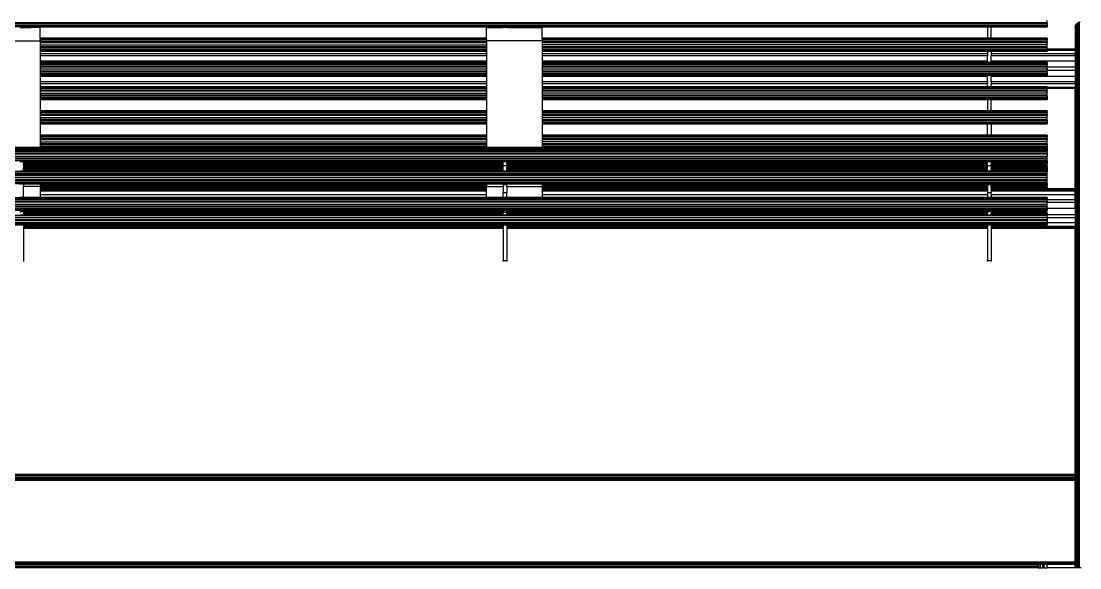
# Model space of a CAD drawing. Header units: millimetres. Extents: x 3440 to 9380, y -3644 to 556.
# Drawn here: x 4693 to 5837, y -603 to -13 of the extents above; entities that cross this region are included whole.
import ezdxf

# ---------------------------------------------------------------- set-up
doc = ezdxf.new("R2010")
doc.units = ezdxf.units.MM

msp = doc.modelspace()

# ---------------------------------------------------------------- linework, layer by layer
for p, q in [((5801.94, -14.46), (4107.58, -14.46)), ((5801.94, -15.48), (4107.58, -15.48)), ((5801.94, -17.27), (4107.58, -17.27)), ((5801.94, -18.57), (4107.58, -18.57)), ((5801.94, -18.99), (4107.58, -18.99)), ((4695.56, -19.34), (4691.53, -19.34)), ((4691.53, -19.52), (4695.56, -19.52)), ((4695.56, -19.52), (4695.56, -19.34)), ((5213.95, -19.34), (4695.56, -19.34)), ((4695.56, -19.52), (4703.54, -19.5)), ((4713.54, -19.5), (4703.54, -19.5)), ((4713.54, -31.38), (4713.54, -19.5)), ((5195.97, -31.38), (5195.97, -19.5)), ((5195.97, -19.5), (5213.95, -19.5)), ((5213.95, -19.34), (5213.95, -19.5)), ((5217.99, -19.34), (5213.95, -19.34)), ((5217.99, -19.5), (5213.95, -19.5)), ((5217.99, -19.5), (5217.99, -19.34)), ((5737.39, -19.34), (5217.99, -19.34)), ((5217.99, -19.5), (5255.97, -19.5)), ((5255.97, -31.38), (5255.97, -19.5)), ((5737.39, -19.34), (5737.39, -31.38)), ((5741.42, -19.34), (5737.39, -19.34)), ((5741.42, -31.38), (5741.42, -19.34)), ((5801.94, -19.34), (5741.42, -19.34)), ((5801.94, -14.46), (5801.94, -12.28)), ((5801.94, -15.48), (5801.94, -14.46)), ((5801.94, -15.48), (5801.94, -17.27)), ((5801.94, -17.27), (5801.94, -18.57)), ((5801.94, -18.57), (5801.94, -18.99)), ((5801.94, -19.34), (5801.94, -18.99)), ((5832.19, -19.82), (5832.26, -18.89)), ((5832.19, -19.82), (5832.19, -43.04)), ((5832.26, -18.89), (5832.48, -17.92)), ((5832.48, -17.92), (5832.86, -16.97)), ((5832.48, -17.92), (5832.48, -598.81)), ((5832.86, -16.97), (5833.39, -16.07)), ((5832.86, -16.97), (5832.86, -599.76)), ((5833.39, -16.07), (5834.08, -15.26)), ((5834.08, -15.26), (5834.9, -14.57)), ((5834.08, -15.26), (5834.08, -601.48)), ((5834.9, -14.57), (5835.8, -14.03)), ((5835.8, -14.03), (5836.75, -13.65)), ((5835.8, -602.7), (5835.8, -14.03)), ((5836.75, -13.65), (5837.71, -13.43)), ((5836.75, -603.08), (5836.75, -13.65)), ((4653.54, -34.25), (4713.54, -34.25)), ((5195.97, -31.38), (4713.54, -31.38)), ((4713.54, -31.73), (4713.54, -31.38)), ((5195.97, -31.73), (4713.54, -31.73)), ((4713.54, -32.15), (4713.54, -31.73)), ((5195.97, -32.15), (4713.54, -32.15)), ((4713.54, -32.15), (4713.54, -33.45)), ((5195.97, -33.45), (4713.54, -33.45)), ((4713.54, -34.25), (4713.54, -33.45)), ((4713.54, -34.25), (4713.54, -35.24)), ((5195.97, -31.73), (5195.97, -31.38)), ((5195.97, -32.15), (5195.97, -31.73)), ((5195.97, -32.15), (5195.97, -33.45)), ((5195.97, -33.45), (5195.97, -34.25)), ((5255.97, -34.25), (5195.97, -34.25)), ((5195.97, -34.25), (5195.97, -35.24)), ((5737.39, -31.38), (5255.97, -31.38)), ((5255.97, -31.73), (5255.97, -31.38)), ((5801.94, -31.73), (5255.97, -31.73)), ((5255.97, -32.15), (5255.97, -31.73)), ((5801.94, -32.15), (5255.97, -32.15)), ((5255.97, -32.15), (5255.97, -33.45)), ((5801.94, -33.46), (5255.97, -33.45)), ((5255.97, -33.45), (5255.97, -34.25)), ((5255.97, -34.25), (5255.97, -35.24)), ((5741.42, -31.38), (5737.39, -31.38)), ((5801.94, -31.38), (5741.42, -31.38)), ((5801.94, -31.38), (5801.94, -31.73)), ((5801.94, -32.15), (5801.94, -31.73)), ((5801.94, -32.15), (5801.94, -33.46)), ((5801.94, -35.24), (5801.94, -33.46)), ((5195.97, -35.24), (4713.54, -35.24)), ((4713.54, -35.24), (4713.54, -36.26)), ((5195.97, -36.26), (4713.54, -36.26)), ((4713.54, -36.26), (4713.54, -38.44)), ((4713.54, -38.44), (5195.97, -38.44)), ((4713.54, -38.44), (4713.54, -40.62)), ((5195.97, -40.62), (4713.54, -40.62)), ((4713.54, -40.62), (4713.54, -41.65)), ((5195.97, -41.65), (4713.54, -41.65)), ((4713.54, -41.65), (4713.54, -43.43)), ((5195.97, -43.43), (4713.54, -43.43)), ((4713.54, -43.43), (4713.54, -44.73)), ((5195.97, -44.73), (4713.54, -44.73)), ((4713.54, -44.73), (4713.54, -45.16)), ((5195.97, -45.16), (4713.54, -45.16)), ((4713.54, -45.16), (4713.54, -45.5)), ((5195.97, -45.5), (4713.54, -45.5)), ((4713.54, -45.5), (4713.54, -48.08)), ((5195.97, -35.24), (5195.97, -36.26)), ((5195.97, -36.26), (5195.97, -38.44)), ((5195.97, -38.44), (5195.97, -40.62)), ((5195.97, -40.62), (5195.97, -41.65)), ((5195.97, -41.65), (5195.97, -43.43)), ((5195.97, -43.43), (5195.97, -44.73)), ((5195.97, -44.73), (5195.97, -45.16)), ((5195.97, -45.16), (5195.97, -45.5)), ((5195.97, -45.5), (5195.97, -48.08)), ((5801.94, -35.24), (5255.97, -35.24)), ((5255.97, -35.24), (5255.97, -36.26)), ((5801.94, -36.26), (5255.97, -36.26)), ((5255.97, -36.26), (5255.97, -38.44)), ((5255.97, -38.44), (5255.97, -40.62)), ((5801.94, -38.44), (5255.97, -38.44)), ((5801.94, -40.62), (5255.97, -40.62)), ((5255.97, -40.62), (5255.97, -41.65)), ((5801.94, -41.65), (5255.97, -41.65)), ((5255.97, -41.65), (5255.97, -43.43)), ((5801.94, -43.43), (5255.97, -43.43)), ((5255.97, -43.43), (5255.97, -44.73)), ((5801.94, -44.73), (5255.97, -44.73)), ((5255.97, -44.73), (5255.97, -45.16)), ((5801.94, -45.16), (5255.97, -45.16)), ((5255.97, -45.16), (5255.97, -45.5)), ((5737.39, -45.5), (5255.97, -45.5)), ((5255.97, -45.5), (5255.97, -48.08)), ((5741.42, -45.5), (5737.39, -45.5)), ((5737.39, -45.5), (5737.39, -48.08)), ((5801.94, -45.5), (5741.42, -45.5)), ((5741.42, -45.5), (5741.42, -48.08)), ((5801.94, -35.24), (5801.94, -36.26)), ((5801.94, -38.44), (5801.94, -36.26)), ((5801.94, -40.62), (5801.94, -38.44)), ((5801.94, -41.65), (5801.94, -40.62)), ((5801.94, -43.04), (5801.94, -41.65)), ((5832.19, -43.04), (5801.94, -43.04)), ((5801.94, -43.43), (5801.94, -43.04)), ((5801.94, -43.43), (5801.94, -44.59)), ((5832.19, -44.59), (5801.94, -44.59)), ((5801.94, -44.59), (5801.94, -44.73)), ((5801.94, -44.73), (5801.94, -45.16)), ((5801.94, -45.5), (5801.94, -45.16)), ((5832.19, -43.04), (5832.19, -44.59)), ((5832.19, -44.59), (5832.19, -48.08)), ((5195.97, -48.08), (4713.54, -48.08)), ((4713.54, -48.08), (4713.54, -50.44)), ((5195.97, -50.44), (4713.54, -50.44)), ((4713.54, -50.44), (4713.54, -56.14)), ((5195.97, -56.14), (4713.54, -56.14)), ((4713.54, -56.14), (4713.54, -57.55)), ((5195.97, -48.08), (5195.97, -50.44)), ((5195.97, -50.44), (5195.97, -56.14)), ((5195.97, -56.14), (5195.97, -57.55)), ((5737.39, -48.08), (5255.97, -48.08)), ((5255.97, -48.08), (5255.97, -50.44)), ((5737.39, -50.44), (5255.97, -50.44)), ((5255.97, -50.44), (5255.97, -56.14)), ((5737.39, -56.14), (5255.97, -56.14)), ((5255.97, -56.14), (5255.97, -57.55)), ((5737.39, -48.08), (5737.39, -50.44)), ((5737.39, -56.14), (5737.39, -50.44)), ((5737.39, -56.14), (5737.39, -57.55)), ((5832.19, -48.08), (5741.42, -48.08)), ((5741.42, -48.08), (5741.42, -50.44)), ((5832.19, -50.44), (5741.42, -50.44)), ((5741.42, -56.14), (5741.42, -50.44)), ((5832.19, -56.14), (5741.42, -56.14)), ((5741.42, -57.55), (5741.42, -56.14)), ((5832.19, -50.44), (5832.19, -48.08)), ((5832.19, -50.44), (5832.19, -56.14)), ((5832.19, -56.14), (5832.19, -62.64)), ((5195.97, -57.55), (4713.54, -57.55)), ((4713.54, -57.55), (4713.54, -57.89)), ((5195.97, -57.89), (4713.54, -57.89)), ((4713.54, -57.89), (4713.54, -58.32)), ((5195.97, -58.32), (4713.54, -58.32)), ((4713.54, -58.32), (4713.54, -59.61)), ((5195.97, -59.61), (4713.54, -59.61)), ((4713.54, -59.61), (4713.54, -61.4)), ((5195.97, -61.4), (4713.54, -61.4)), ((4713.54, -61.4), (4713.54, -62.42)), ((5195.97, -62.42), (4713.54, -62.42)), ((4713.54, -62.42), (4713.54, -64.61)), ((5195.97, -64.61), (4713.54, -64.61)), ((4713.54, -64.61), (4713.54, -66.79)), ((5195.97, -66.79), (4713.54, -66.79)), ((4713.54, -66.79), (4713.54, -67.81)), ((5195.97, -67.81), (4713.54, -67.81)), ((4713.54, -67.81), (4713.54, -69.6)), ((5195.97, -57.55), (5195.97, -57.89)), ((5195.97, -57.89), (5195.97, -58.32)), ((5195.97, -58.32), (5195.97, -59.61)), ((5195.97, -59.61), (5195.97, -61.4)), ((5195.97, -61.4), (5195.97, -62.42)), ((5195.97, -62.42), (5195.97, -64.61)), ((5195.97, -64.61), (5195.97, -66.79)), ((5195.97, -66.79), (5195.97, -67.81)), ((5195.97, -67.81), (5195.97, -69.6)), ((5737.39, -57.55), (5255.97, -57.55)), ((5255.97, -57.55), (5255.97, -57.89)), ((5801.94, -57.89), (5255.97, -57.89)), ((5255.97, -57.89), (5255.97, -58.32)), ((5801.94, -58.32), (5255.97, -58.32)), ((5255.97, -58.32), (5255.97, -59.61)), ((5801.94, -59.62), (5255.97, -59.61)), ((5255.97, -59.61), (5255.97, -61.4)), ((5801.94, -61.4), (5255.97, -61.4)), ((5255.97, -61.4), (5255.97, -62.42)), ((5801.94, -62.42), (5255.97, -62.42)), ((5255.97, -62.42), (5255.97, -64.61)), ((5801.94, -64.61), (5255.97, -64.61)), ((5255.97, -64.61), (5255.97, -66.79)), ((5801.94, -66.79), (5255.97, -66.79)), ((5255.97, -66.79), (5255.97, -67.81)), ((5801.94, -67.81), (5255.97, -67.81)), ((5255.97, -67.81), (5255.97, -69.6)), ((5741.42, -57.55), (5737.39, -57.55)), ((5801.94, -57.55), (5741.42, -57.55)), ((5801.94, -57.55), (5801.94, -57.89)), ((5801.94, -58.32), (5801.94, -57.89)), ((5801.94, -58.32), (5801.94, -59.62)), ((5801.94, -61.4), (5801.94, -59.62)), ((5801.94, -61.4), (5801.94, -62.42)), ((5801.94, -62.64), (5801.94, -62.42)), ((5832.19, -62.64), (5801.94, -62.64)), ((5801.94, -64.61), (5801.94, -62.64)), ((5801.94, -64.61), (5801.94, -66)), ((5832.19, -66), (5801.94, -66)), ((5801.94, -66), (5801.94, -66.79)), ((5801.94, -67.81), (5801.94, -66.79)), ((5801.94, -67.81), (5801.94, -69.6)), ((5832.19, -62.64), (5832.19, -66)), ((5832.19, -66), (5832.19, -72.51)), ((5195.97, -69.6), (4713.54, -69.6)), ((4713.54, -69.6), (4713.54, -70.9)), ((5195.97, -70.9), (4713.54, -70.9)), ((4713.54, -70.9), (4713.54, -71.32)), ((5195.97, -71.32), (4713.54, -71.32)), ((4713.54, -71.32), (4713.54, -71.67)), ((5195.97, -71.67), (4713.54, -71.67)), ((4713.54, -71.67), (4713.54, -72.51)), ((5195.97, -72.51), (4713.54, -72.51)), ((4713.54, -72.51), (4713.54, -78.22)), ((5195.97, -78.22), (4713.54, -78.22)), ((4713.54, -78.22), (4713.54, -80.59)), ((5195.97, -69.6), (5195.97, -70.9)), ((5195.97, -70.9), (5195.97, -71.32)), ((5195.97, -71.32), (5195.97, -71.67)), ((5195.97, -71.67), (5195.97, -72.51)), ((5195.97, -72.51), (5195.97, -78.22)), ((5195.97, -78.22), (5195.97, -80.59)), ((5801.94, -69.6), (5255.97, -69.6)), ((5255.97, -69.6), (5255.97, -70.9)), ((5801.94, -70.9), (5255.97, -70.9)), ((5255.97, -70.9), (5255.97, -71.32)), ((5801.94, -71.32), (5255.97, -71.32)), ((5255.97, -71.32), (5255.97, -71.67)), ((5737.39, -71.67), (5255.97, -71.67)), ((5255.97, -71.67), (5255.97, -72.51)), ((5737.39, -72.51), (5255.97, -72.51)), ((5255.97, -72.51), (5255.97, -78.22)), ((5737.39, -78.22), (5255.97, -78.22)), ((5255.97, -78.22), (5255.97, -80.59)), ((5741.42, -71.67), (5737.39, -71.67)), ((5737.39, -71.67), (5737.39, -72.51)), ((5737.39, -78.22), (5737.39, -72.51)), ((5737.39, -78.22), (5737.39, -80.59)), ((5801.94, -71.67), (5741.42, -71.67)), ((5741.42, -71.67), (5741.42, -72.51)), ((5832.19, -72.51), (5741.42, -72.51)), ((5741.42, -78.22), (5741.42, -72.51)), ((5832.19, -78.22), (5741.42, -78.22)), ((5741.42, -78.22), (5741.42, -80.59)), ((5801.94, -69.6), (5801.94, -70.9)), ((5801.94, -70.9), (5801.94, -71.32)), ((5801.94, -71.67), (5801.94, -71.32)), ((5832.19, -72.51), (5832.19, -78.22)), ((5832.19, -80.59), (5832.19, -78.22)), ((5195.97, -80.59), (4713.54, -80.59)), ((4713.54, -80.59), (4713.54, -83.71)), ((5195.97, -83.71), (4713.54, -83.71)), ((4713.54, -83.71), (4713.54, -84.05)), ((5195.97, -84.05), (4713.54, -84.05)), ((4713.54, -84.05), (4713.54, -84.48)), ((5195.97, -84.48), (4713.54, -84.48)), ((4713.54, -84.48), (4713.54, -85.78)), ((5195.97, -85.78), (4713.54, -85.78)), ((4713.54, -85.78), (4713.54, -87.56)), ((5195.97, -87.56), (4713.54, -87.56)), ((4713.54, -87.56), (4713.54, -88.59)), ((5195.97, -88.59), (4713.54, -88.59)), ((4713.54, -88.59), (4713.54, -90.77)), ((4713.54, -90.77), (5195.97, -90.77)), ((4713.54, -90.77), (4713.54, -92.95)), ((5195.97, -80.59), (5195.97, -83.71)), ((5195.97, -83.71), (5195.97, -84.05)), ((5195.97, -84.05), (5195.97, -84.48)), ((5195.97, -84.48), (5195.97, -85.78)), ((5195.97, -85.78), (5195.97, -87.56)), ((5195.97, -87.56), (5195.97, -88.59)), ((5195.97, -88.59), (5195.97, -90.77)), ((5195.97, -90.77), (5195.97, -92.95)), ((5737.39, -80.59), (5255.97, -80.59)), ((5255.97, -80.59), (5255.97, -83.71)), ((5737.39, -83.71), (5255.97, -83.71)), ((5255.97, -83.71), (5255.97, -84.05)), ((5801.94, -84.05), (5255.97, -84.05)), ((5255.97, -84.05), (5255.97, -84.48)), ((5801.94, -84.48), (5255.97, -84.48)), ((5255.97, -84.48), (5255.97, -85.78)), ((5801.94, -85.79), (5255.97, -85.78)), ((5255.97, -85.78), (5255.97, -87.56)), ((5801.94, -87.56), (5255.97, -87.56)), ((5255.97, -87.56), (5255.97, -88.59)), ((5801.94, -88.59), (5255.97, -88.59)), ((5255.97, -88.59), (5255.97, -90.77)), ((5255.97, -90.77), (5255.97, -92.95)), ((5801.94, -90.77), (5255.97, -90.77)), ((5737.39, -83.71), (5737.39, -80.59)), ((5741.42, -83.71), (5737.39, -83.71)), ((5832.19, -80.59), (5741.42, -80.59)), ((5741.42, -83.71), (5741.42, -80.59)), ((5801.94, -83.71), (5741.42, -83.71)), ((5801.94, -83.71), (5801.94, -84.05)), ((5801.94, -84.1), (5801.94, -84.05)), ((5801.94, -84.1), (5832.19, -84.1)), ((5801.94, -84.48), (5801.94, -84.1)), ((5801.94, -84.48), (5801.94, -85.68)), ((5832.19, -85.68), (5801.94, -85.68)), ((5801.94, -85.79), (5801.94, -85.68)), ((5801.94, -87.56), (5801.94, -85.79)), ((5801.94, -87.56), (5801.94, -88.59)), ((5801.94, -90.77), (5801.94, -88.59)), ((5801.94, -92.95), (5801.94, -90.77)), ((5832.19, -80.59), (5832.19, -84.1)), ((5832.19, -84.1), (5832.19, -85.68)), ((5832.19, -193.69), (5832.19, -85.68)), ((5195.97, -92.95), (4713.54, -92.95)), ((4713.54, -92.95), (4713.54, -93.97)), ((5195.97, -93.97), (4713.54, -93.97)), ((4713.54, -93.97), (4713.54, -95.76)), ((5195.97, -95.76), (4713.54, -95.76)), ((4713.54, -95.76), (4713.54, -97.06)), ((5195.97, -97.06), (4713.54, -97.06)), ((4713.54, -97.06), (4713.54, -97.48)), ((5195.97, -97.48), (4713.54, -97.48)), ((4713.54, -97.48), (4713.54, -97.83)), ((5195.97, -97.83), (4713.54, -97.83)), ((4713.54, -97.83), (4713.54, -109.87)), ((5195.97, -92.95), (5195.97, -93.97)), ((5195.97, -93.97), (5195.97, -95.76)), ((5195.97, -95.76), (5195.97, -97.06)), ((5195.97, -97.06), (5195.97, -97.48)), ((5195.97, -97.48), (5195.97, -97.83)), ((5195.97, -97.83), (5195.97, -109.87)), ((5801.94, -92.95), (5255.97, -92.95)), ((5255.97, -92.95), (5255.97, -93.97)), ((5801.94, -93.97), (5255.97, -93.97)), ((5255.97, -93.97), (5255.97, -95.76)), ((5801.94, -95.76), (5255.97, -95.76)), ((5255.97, -95.76), (5255.97, -97.06)), ((5801.94, -97.06), (5255.97, -97.06)), ((5255.97, -97.06), (5255.97, -97.48)), ((5801.94, -97.48), (5255.97, -97.48)), ((5255.97, -97.48), (5255.97, -97.83)), ((5737.39, -97.83), (5255.97, -97.83)), ((5255.97, -97.83), (5255.97, -109.87)), ((5737.39, -97.83), (5737.39, -109.87)), ((5741.42, -97.83), (5737.39, -97.83)), ((5741.42, -109.87), (5741.42, -97.83)), ((5801.94, -97.83), (5741.42, -97.83)), ((5801.94, -93.97), (5801.94, -92.95)), ((5801.94, -93.97), (5801.94, -95.76)), ((5801.94, -95.76), (5801.94, -97.06)), ((5801.94, -97.06), (5801.94, -97.48)), ((5801.94, -97.83), (5801.94, -97.48)), ((5195.97, -109.87), (4713.54, -109.87)), ((4713.54, -109.87), (4713.54, -110.22)), ((5195.97, -110.22), (4713.54, -110.22)), ((4713.54, -110.22), (4713.54, -110.64)), ((5195.97, -110.64), (4713.54, -110.64)), ((4713.54, -110.64), (4713.54, -111.94)), ((5195.97, -111.94), (4713.54, -111.94)), ((4713.54, -111.94), (4713.54, -113.73)), ((5195.97, -113.73), (4713.54, -113.73)), ((4713.54, -113.73), (4713.54, -114.75)), ((5195.97, -109.87), (5195.97, -110.22)), ((5195.97, -110.22), (5195.97, -110.64)), ((5195.97, -110.64), (5195.97, -111.94)), ((5195.97, -111.94), (5195.97, -113.73)), ((5195.97, -113.73), (5195.97, -114.75)), ((5737.39, -109.87), (5255.97, -109.87)), ((5255.97, -109.87), (5255.97, -110.22)), ((5801.94, -110.22), (5255.97, -110.22)), ((5255.97, -110.22), (5255.97, -110.64)), ((5801.94, -110.64), (5255.97, -110.64)), ((5255.97, -110.64), (5255.97, -111.94)), ((5801.94, -111.95), (5255.97, -111.94)), ((5255.97, -111.94), (5255.97, -113.73)), ((5801.94, -113.73), (5255.97, -113.73)), ((5255.97, -113.73), (5255.97, -114.75)), ((5741.42, -109.87), (5737.39, -109.87)), ((5801.94, -109.87), (5741.42, -109.87)), ((5801.94, -109.87), (5801.94, -110.22)), ((5801.94, -110.64), (5801.94, -110.22)), ((5801.94, -110.64), (5801.94, -111.95)), ((5801.94, -113.73), (5801.94, -111.95)), ((5801.94, -113.73), (5801.94, -114.75)), ((5195.97, -114.75), (4713.54, -114.75)), ((4713.54, -114.75), (4713.54, -116.93)), ((4713.54, -116.93), (5195.97, -116.93)), ((4713.54, -116.93), (4713.54, -119.11)), ((5195.97, -119.11), (4713.54, -119.11)), ((4713.54, -119.11), (4713.54, -120.14)), ((5195.97, -120.14), (4713.54, -120.14)), ((4713.54, -120.14), (4713.54, -121.92)), ((5195.97, -121.92), (4713.54, -121.92)), ((4713.54, -121.92), (4713.54, -123.22)), ((5195.97, -123.22), (4713.54, -123.22)), ((4713.54, -123.22), (4713.54, -123.65)), ((5195.97, -123.65), (4713.54, -123.65)), ((4713.54, -123.65), (4713.54, -123.99)), ((5195.97, -123.99), (4713.54, -123.99)), ((4713.54, -123.99), (4713.54, -135.99)), ((5195.97, -114.75), (5195.97, -116.93)), ((5195.97, -116.93), (5195.97, -119.11)), ((5195.97, -119.11), (5195.97, -120.14)), ((5195.97, -120.14), (5195.97, -121.92)), ((5195.97, -121.92), (5195.97, -123.22)), ((5195.97, -123.22), (5195.97, -123.65)), ((5195.97, -123.65), (5195.97, -123.99)), ((5195.97, -123.99), (5195.97, -135.99)), ((5801.94, -114.75), (5255.97, -114.75)), ((5255.97, -114.75), (5255.97, -116.93)), ((5255.97, -116.93), (5255.97, -119.11)), ((5801.94, -116.93), (5255.97, -116.93)), ((5801.94, -119.11), (5255.97, -119.11)), ((5255.97, -119.11), (5255.97, -120.14)), ((5801.94, -120.14), (5255.97, -120.14)), ((5255.97, -120.14), (5255.97, -121.92)), ((5801.94, -121.92), (5255.97, -121.92)), ((5255.97, -121.92), (5255.97, -123.22)), ((5801.94, -123.22), (5255.97, -123.22)), ((5255.97, -123.22), (5255.97, -123.65)), ((5801.94, -123.65), (5255.97, -123.65)), ((5255.97, -123.65), (5255.97, -123.99)), ((5737.39, -123.99), (5255.97, -123.99)), ((5255.97, -123.99), (5255.97, -135.99)), ((5737.39, -135.99), (5737.39, -123.99)), ((5741.42, -123.99), (5737.39, -123.99)), ((5741.42, -123.99), (5741.42, -135.99)), ((5801.94, -123.99), (5741.42, -123.99)), ((5801.94, -116.93), (5801.94, -114.75)), ((5801.94, -119.11), (5801.94, -116.93)), ((5801.94, -120.14), (5801.94, -119.11)), ((5801.94, -120.14), (5801.94, -121.92)), ((5801.94, -121.92), (5801.94, -123.22)), ((5801.94, -123.22), (5801.94, -123.65)), ((5801.94, -123.99), (5801.94, -123.65)), ((5195.97, -135.99), (4713.54, -135.99)), ((4713.54, -135.99), (4713.54, -136.33)), ((5195.97, -136.33), (4713.54, -136.33)), ((4713.54, -136.33), (4713.54, -136.76)), ((5195.97, -136.76), (4713.54, -136.76)), ((4713.54, -136.76), (4713.54, -138.05)), ((5195.97, -135.99), (5195.97, -136.33)), ((5195.97, -136.33), (5195.97, -136.76)), ((5195.97, -136.76), (5195.97, -138.05)), ((5737.39, -135.99), (5255.97, -135.99)), ((5255.97, -135.99), (5255.97, -136.33)), ((5801.94, -136.33), (5255.97, -136.33)), ((5255.97, -136.33), (5255.97, -136.76)), ((5801.94, -136.76), (5255.97, -136.76)), ((5255.97, -136.76), (5255.97, -138.05)), ((5741.42, -135.99), (5737.39, -135.99)), ((5801.94, -135.99), (5741.42, -135.99)), ((5801.94, -135.99), (5801.94, -136.33)), ((5801.94, -136.76), (5801.94, -136.33)), ((5801.94, -136.76), (5801.94, -138.07)), ((5195.97, -138.05), (4713.54, -138.05)), ((4713.54, -138.05), (4713.54, -139.84)), ((5195.97, -139.84), (4713.54, -139.84)), ((4713.54, -139.84), (4713.54, -140.86)), ((5195.97, -140.86), (4713.54, -140.86)), ((4713.54, -140.86), (4713.54, -143.05)), ((4713.54, -143.05), (5195.97, -143.05)), ((4713.54, -143.05), (4713.54, -145.23)), ((5195.97, -145.23), (4713.54, -145.23)), ((4713.54, -145.23), (4713.54, -146.25)), ((5195.97, -146.25), (4713.54, -146.25)), ((4713.54, -146.25), (4713.54, -148.04)), ((5195.97, -148.04), (4713.54, -148.04)), ((4713.54, -148.04), (4713.54, -149.23)), ((5195.97, -138.05), (5195.97, -139.84)), ((5195.97, -139.84), (5195.97, -140.86)), ((5195.97, -140.86), (5195.97, -143.05)), ((5195.97, -143.05), (5195.97, -145.23)), ((5195.97, -145.23), (5195.97, -146.25)), ((5195.97, -146.25), (5195.97, -148.04)), ((5195.97, -148.04), (5195.97, -149.23)), ((5801.94, -138.07), (5255.97, -138.05)), ((5255.97, -138.05), (5255.97, -139.84)), ((5801.94, -139.84), (5255.97, -139.84)), ((5255.97, -139.84), (5255.97, -140.86)), ((5801.94, -140.86), (5255.97, -140.86)), ((5255.97, -140.86), (5255.97, -143.05)), ((5255.97, -143.05), (5255.97, -145.23)), ((5801.94, -143.05), (5255.97, -143.05)), ((5801.94, -145.23), (5255.97, -145.23)), ((5255.97, -145.23), (5255.97, -146.25)), ((5801.94, -146.25), (5255.97, -146.25)), ((5255.97, -146.25), (5255.97, -148.04)), ((5801.94, -148.04), (5255.97, -148.04)), ((5255.97, -148.04), (5255.97, -149.23)), ((5801.94, -139.84), (5801.94, -138.07)), ((5801.94, -139.84), (5801.94, -140.86)), ((5801.94, -143.05), (5801.94, -140.86)), ((5801.94, -145.23), (5801.94, -143.05)), ((5801.94, -146.25), (5801.94, -145.23)), ((5801.94, -146.25), (5801.94, -148.04)), ((5801.94, -148.04), (5801.94, -149.23)), ((5801.94, -149.58), (4107.58, -149.58)), ((5801.94, -150), (4107.58, -150)), ((5801.94, -151.31), (4107.58, -151.31)), ((5801.94, -151.62), (4107.58, -151.62)), ((5801.94, -151.96), (4107.58, -151.96)), ((5801.94, -152.39), (4107.58, -152.39)), ((5801.94, -153.7), (4107.58, -153.7)), ((5801.94, -155.47), (4107.58, -155.47)), ((5801.94, -156.5), (4107.58, -156.5)), ((4107.58, -158.68), (5801.94, -158.68)), ((4713.54, -149.23), (4653.54, -149.23)), ((5195.97, -149.23), (4713.54, -149.23)), ((5255.97, -149.23), (5195.97, -149.23)), ((5801.94, -149.23), (5255.97, -149.23)), ((5801.94, -149.23), (5801.94, -149.58)), ((5801.94, -150), (5801.94, -149.58)), ((5801.94, -150), (5801.94, -151.31)), ((5801.94, -151.31), (5801.94, -151.62)), ((5801.94, -151.96), (5801.94, -151.62)), ((5801.94, -151.96), (5801.94, -152.39)), ((5801.94, -153.7), (5801.94, -152.39)), ((5801.94, -153.7), (5801.94, -155.47)), ((5801.94, -156.5), (5801.94, -155.47)), ((5801.94, -156.5), (5801.94, -158.68)), ((5801.94, -160.86), (5801.94, -158.68)), ((5801.94, -160.86), (4107.58, -160.86)), ((5801.94, -161.88), (4107.58, -161.88)), ((5801.94, -163.67), (4107.58, -163.67)), ((4695.56, -164.69), (4691.53, -164.69)), ((4695.56, -164.69), (4695.56, -164.97)), ((5213.95, -164.97), (4695.56, -164.97)), ((4695.56, -164.97), (4695.56, -165.39)), ((5213.95, -165.39), (4695.56, -165.39)), ((4695.56, -165.39), (4695.56, -165.74)), ((5213.95, -165.74), (4695.56, -165.74)), ((4695.56, -165.74), (4695.56, -165.85)), ((5213.95, -165.85), (4695.56, -165.85)), ((4695.56, -165.85), (4695.56, -166.27)), ((5213.95, -166.27), (4695.56, -166.27)), ((4695.56, -166.27), (4695.56, -166.62)), ((5213.95, -166.62), (4695.56, -166.62)), ((4695.56, -167.81), (4695.56, -166.62)), ((5213.95, -167.81), (4695.56, -167.81)), ((4695.56, -167.81), (4695.56, -169.11)), ((5213.95, -169.11), (4695.56, -169.11)), ((4695.56, -169.11), (4695.56, -169.54)), ((5213.95, -169.54), (4695.56, -169.54)), ((4695.56, -169.54), (4695.56, -169.88)), ((5213.95, -169.88), (4695.56, -169.88)), ((4695.56, -169.88), (4695.56, -171.08)), ((5213.95, -171.08), (4695.56, -171.08)), ((4695.56, -172.38), (4695.56, -171.08)), ((5217.99, -164.69), (5213.95, -164.69)), ((5213.95, -164.97), (5213.95, -164.69)), ((5213.95, -165.39), (5213.95, -164.97)), ((5213.95, -165.74), (5213.95, -165.39)), ((5213.95, -165.85), (5213.95, -165.74)), ((5213.95, -166.27), (5213.95, -165.85)), ((5213.95, -166.62), (5213.95, -166.27)), ((5213.95, -167.81), (5213.95, -166.62)), ((5213.95, -168.94), (5213.95, -167.81)), ((5217.99, -168.94), (5213.95, -168.94)), ((5213.95, -169.11), (5213.95, -168.94)), ((5213.95, -169.54), (5213.95, -169.11)), ((5213.95, -169.88), (5213.95, -169.54)), ((5213.95, -171.08), (5213.95, -169.88)), ((5213.95, -172.38), (5213.95, -171.08)), ((5217.99, -164.69), (5217.99, -164.97)), ((5737.39, -164.97), (5217.99, -164.97)), ((5217.99, -164.97), (5217.99, -165.39)), ((5737.39, -165.39), (5217.99, -165.39)), ((5217.99, -165.39), (5217.99, -165.74)), ((5737.39, -165.74), (5217.99, -165.74)), ((5217.99, -165.74), (5217.99, -165.85)), ((5737.39, -165.85), (5217.99, -165.85)), ((5217.99, -165.85), (5217.99, -166.27)), ((5737.39, -166.27), (5217.99, -166.27)), ((5217.99, -166.27), (5217.99, -166.62)), ((5737.39, -166.62), (5217.99, -166.62)), ((5217.99, -167.81), (5217.99, -166.62)), ((5737.39, -167.81), (5217.99, -167.81)), ((5217.99, -167.81), (5217.99, -168.94)), ((5217.99, -168.94), (5217.99, -169.11)), ((5737.39, -169.11), (5217.99, -169.11)), ((5217.99, -169.11), (5217.99, -169.54)), ((5737.39, -169.54), (5217.99, -169.54)), ((5217.99, -169.54), (5217.99, -169.88)), ((5737.39, -169.88), (5217.99, -169.88)), ((5217.99, -169.88), (5217.99, -171.08)), ((5737.39, -171.08), (5217.99, -171.08)), ((5217.99, -172.38), (5217.99, -171.08)), ((5741.42, -164.69), (5737.39, -164.69)), ((5737.39, -164.97), (5737.39, -164.69)), ((5737.39, -165.39), (5737.39, -164.97)), ((5737.39, -165.74), (5737.39, -165.39)), ((5737.39, -165.85), (5737.39, -165.74)), ((5737.39, -166.27), (5737.39, -165.85)), ((5737.39, -166.62), (5737.39, -166.27)), ((5737.39, -167.81), (5737.39, -166.62)), ((5737.39, -168.94), (5737.39, -167.81)), ((5741.42, -168.94), (5737.39, -168.94)), ((5737.39, -169.11), (5737.39, -168.94)), ((5737.39, -169.54), (5737.39, -169.11)), ((5737.39, -169.88), (5737.39, -169.54)), ((5737.39, -171.08), (5737.39, -169.88)), ((5737.39, -172.38), (5737.39, -171.08)), ((5741.42, -164.69), (5741.42, -164.97)), ((5801.94, -164.97), (5741.42, -164.97)), ((5741.42, -164.97), (5741.42, -165.39)), ((5801.94, -165.39), (5741.42, -165.39)), ((5741.42, -165.39), (5741.42, -165.74)), ((5801.94, -165.74), (5741.42, -165.74)), ((5741.42, -165.74), (5741.42, -165.85)), ((5801.94, -165.85), (5741.42, -165.85)), ((5741.42, -165.85), (5741.42, -166.27)), ((5801.94, -166.27), (5741.42, -166.27)), ((5741.42, -166.27), (5741.42, -166.62)), ((5801.94, -166.62), (5741.42, -166.62)), ((5741.42, -167.81), (5741.42, -166.62)), ((5801.94, -167.81), (5741.42, -167.81)), ((5741.42, -167.81), (5741.42, -168.94)), ((5741.42, -168.94), (5741.42, -169.11)), ((5801.94, -169.11), (5741.42, -169.11)), ((5741.42, -169.11), (5741.42, -169.54)), ((5801.94, -169.54), (5741.42, -169.54)), ((5741.42, -169.54), (5741.42, -169.88)), ((5801.94, -169.88), (5741.42, -169.88)), ((5741.42, -169.88), (5741.42, -171.08)), ((5801.94, -171.08), (5741.42, -171.08)), ((5741.42, -172.38), (5741.42, -171.08)), ((5801.94, -161.88), (5801.94, -160.86)), ((5801.94, -163.67), (5801.94, -161.88)), ((5801.94, -163.67), (5801.94, -164.97)), ((5801.94, -164.97), (5801.94, -165.39)), ((5801.94, -165.74), (5801.94, -165.39)), ((5801.94, -165.85), (5801.94, -165.74)), ((5801.94, -165.85), (5801.94, -166.27)), ((5801.94, -166.27), (5801.94, -166.62)), ((5801.94, -167.81), (5801.94, -166.62)), ((5801.94, -169.11), (5801.94, -167.81)), ((5801.94, -169.11), (5801.94, -169.54)), ((5801.94, -169.54), (5801.94, -169.88)), ((5801.94, -171.08), (5801.94, -169.88)), ((5801.94, -171.08), (5801.94, -172.38)), ((5801.94, -175.25), (4107.58, -175.25)), ((5801.94, -175.68), (4107.58, -175.68)), ((4107.58, -176.99), (5801.94, -176.99)), ((5801.94, -178.76), (4107.58, -178.76)), ((5801.94, -179.79), (4107.58, -179.79)), ((5801.94, -181.97), (4107.58, -181.97)), ((4695.56, -174.91), (4691.53, -174.91)), ((5213.95, -172.38), (4695.56, -172.38)), ((4695.56, -172.38), (4695.56, -172.8)), ((5213.95, -172.8), (4695.56, -172.8)), ((4695.56, -172.8), (4695.56, -173.15)), ((5213.95, -173.15), (4695.56, -173.15)), ((4695.56, -174.34), (4695.56, -173.15)), ((5213.95, -174.34), (4695.56, -174.34)), ((4695.56, -174.34), (4695.56, -174.91)), ((5213.95, -174.91), (4695.56, -174.91)), ((5213.95, -172.8), (5213.95, -172.38)), ((5213.95, -173.15), (5213.95, -172.8)), ((5213.95, -174.34), (5213.95, -173.15)), ((5213.95, -174.91), (5213.95, -174.34)), ((5217.99, -174.91), (5213.95, -174.91)), ((5737.39, -172.38), (5217.99, -172.38)), ((5217.99, -172.38), (5217.99, -172.8)), ((5737.39, -172.8), (5217.99, -172.8)), ((5217.99, -172.8), (5217.99, -173.15)), ((5737.39, -173.15), (5217.99, -173.15)), ((5217.99, -174.34), (5217.99, -173.15)), ((5737.39, -174.34), (5217.99, -174.34)), ((5217.99, -174.34), (5217.99, -174.91)), ((5737.39, -174.91), (5217.99, -174.91)), ((5737.39, -172.8), (5737.39, -172.38)), ((5737.39, -173.15), (5737.39, -172.8)), ((5737.39, -174.34), (5737.39, -173.15)), ((5737.39, -174.91), (5737.39, -174.34)), ((5741.42, -174.91), (5737.39, -174.91)), ((5801.94, -172.38), (5741.42, -172.38)), ((5741.42, -172.38), (5741.42, -172.8)), ((5801.94, -172.8), (5741.42, -172.8)), ((5741.42, -172.8), (5741.42, -173.15)), ((5801.94, -173.15), (5741.42, -173.15)), ((5741.42, -174.34), (5741.42, -173.15)), ((5801.94, -174.34), (5741.42, -174.34)), ((5741.42, -174.34), (5741.42, -174.91)), ((5801.94, -174.91), (5741.42, -174.91)), ((5801.94, -172.38), (5801.94, -172.8)), ((5801.94, -172.8), (5801.94, -173.15)), ((5801.94, -173.15), (5801.94, -174.34)), ((5801.94, -174.34), (5801.94, -174.91)), ((5801.94, -175.25), (5801.94, -174.91)), ((5801.94, -175.25), (5801.94, -175.68)), ((5801.94, -176.99), (5801.94, -175.68)), ((5801.94, -178.76), (5801.94, -176.99)), ((5801.94, -179.79), (5801.94, -178.76)), ((5801.94, -181.97), (5801.94, -179.79)), ((5801.94, -184.15), (5801.94, -181.97)), ((5801.94, -184.15), (4107.58, -184.15)), ((5801.94, -185.17), (4107.58, -185.17)), ((5801.94, -186.96), (4107.58, -186.96)), ((5801.94, -188.26), (4107.58, -188.26)), ((5801.94, -188.68), (4107.58, -188.68)), ((4695.56, -189.03), (4691.53, -189.03)), ((4713.54, -189.05), (4695.56, -189.03)), ((4695.56, -189.03), (4695.56, -191.57)), ((4713.54, -191.57), (4695.56, -191.57)), ((4695.56, -203.5), (4695.56, -191.57)), ((4713.54, -189.05), (4713.54, -189.12)), ((5195.97, -189.05), (4713.54, -189.05)), ((5195.97, -189.12), (4713.54, -189.12)), ((4713.54, -189.12), (4713.54, -189.47)), ((5195.97, -189.47), (4713.54, -189.47)), ((4713.54, -189.47), (4713.54, -190.66)), ((5195.97, -190.66), (4713.54, -190.66)), ((4713.54, -190.66), (4713.54, -191.57)), ((4713.54, -191.57), (4713.54, -191.96)), ((5195.97, -191.96), (4713.54, -191.96)), ((4713.54, -191.96), (4713.54, -192.39)), ((5195.97, -192.39), (4713.54, -192.39)), ((4713.54, -192.39), (4713.54, -192.73)), ((5195.97, -192.73), (4713.54, -192.73)), ((4713.54, -192.73), (4713.54, -193.69)), ((4713.54, -193.69), (5195.97, -193.69)), ((4713.54, -193.69), (4713.54, -194.74)), ((5213.95, -189.03), (5195.97, -189.05)), ((5195.97, -189.05), (5195.97, -189.12)), ((5195.97, -189.12), (5195.97, -189.47)), ((5195.97, -189.47), (5195.97, -190.66)), ((5195.97, -190.66), (5195.97, -191.57)), ((5195.97, -191.57), (5213.95, -191.57)), ((5195.97, -191.96), (5195.97, -191.57)), ((5195.97, -192.39), (5195.97, -191.96)), ((5195.97, -192.73), (5195.97, -192.39)), ((5195.97, -193.69), (5195.97, -192.73)), ((5195.97, -194.74), (5195.97, -193.69)), ((5213.95, -189.63), (5213.95, -189.03)), ((5217.99, -189.03), (5213.95, -189.03)), ((5217.99, -189.63), (5213.95, -189.63)), ((5213.95, -189.63), (5213.95, -191.57)), ((5213.95, -191.57), (5213.95, -198.05)), ((5217.99, -189.03), (5217.99, -189.63)), ((5255.97, -189.05), (5217.99, -189.03)), ((5217.99, -191.57), (5217.99, -189.63)), ((5217.99, -191.57), (5255.97, -191.57)), ((5217.99, -191.57), (5217.99, -198.05)), ((5737.39, -189.03), (5255.97, -189.05)), ((5255.97, -189.05), (5255.97, -189.12)), ((5737.39, -189.12), (5255.97, -189.12)), ((5255.97, -189.12), (5255.97, -189.47)), ((5737.39, -189.47), (5255.97, -189.47)), ((5255.97, -189.47), (5255.97, -190.66)), ((5737.39, -190.66), (5255.97, -190.66)), ((5255.97, -190.66), (5255.97, -191.57)), ((5255.97, -191.57), (5255.97, -191.96)), ((5737.39, -191.96), (5255.97, -191.96)), ((5255.97, -191.96), (5255.97, -192.39)), ((5737.39, -192.39), (5255.97, -192.39)), ((5255.97, -192.39), (5255.97, -192.73)), ((5737.39, -192.73), (5255.97, -192.73)), ((5255.97, -192.73), (5255.97, -193.69)), ((5255.97, -193.69), (5737.39, -193.69)), ((5255.97, -193.69), (5255.97, -194.74)), ((5737.39, -189.12), (5737.39, -189.03)), ((5741.42, -189.03), (5737.39, -189.03)), ((5737.39, -189.47), (5737.39, -189.12)), ((5737.39, -189.63), (5737.39, -189.47)), ((5741.42, -189.63), (5737.39, -189.63)), ((5737.39, -189.63), (5737.39, -190.66)), ((5737.39, -190.66), (5737.39, -191.96)), ((5737.39, -191.96), (5737.39, -192.39)), ((5737.39, -192.39), (5737.39, -192.73)), ((5737.39, -192.73), (5737.39, -193.69)), ((5737.39, -193.69), (5737.39, -194.74)), ((5741.42, -189.03), (5741.42, -189.12)), ((5801.94, -189.03), (5741.42, -189.03)), ((5801.94, -189.12), (5741.42, -189.12)), ((5741.42, -189.12), (5741.42, -189.47)), ((5801.94, -189.47), (5741.42, -189.47)), ((5741.42, -189.47), (5741.42, -189.63)), ((5741.42, -190.66), (5741.42, -189.63)), ((5801.94, -190.66), (5741.42, -190.66)), ((5741.42, -191.96), (5741.42, -190.66)), ((5801.94, -191.96), (5741.42, -191.96)), ((5741.42, -192.39), (5741.42, -191.96)), ((5801.94, -192.38), (5741.42, -192.39)), ((5741.42, -192.73), (5741.42, -192.39)), ((5801.94, -192.73), (5741.42, -192.73)), ((5741.42, -192.73), (5741.42, -193.69)), ((5741.42, -193.69), (5801.94, -193.69)), ((5741.42, -193.69), (5741.42, -194.74)), ((5801.94, -185.17), (5801.94, -184.15)), ((5801.94, -186.96), (5801.94, -185.17)), ((5801.94, -188.26), (5801.94, -186.96)), ((5801.94, -188.26), (5801.94, -188.68)), ((5801.94, -188.68), (5801.94, -189.03)), ((5801.94, -189.03), (5801.94, -189.12)), ((5801.94, -189.12), (5801.94, -189.47)), ((5801.94, -190.66), (5801.94, -189.47)), ((5801.94, -191.96), (5801.94, -190.66)), ((5801.94, -191.96), (5801.94, -192.38)), ((5801.94, -192.38), (5801.94, -192.73)), ((5801.94, -193.69), (5801.94, -192.73)), ((5801.94, -193.69), (5832.19, -193.69)), ((5832.19, -194.74), (5832.19, -193.69)), ((5801.94, -203.85), (4107.58, -203.85)), ((5801.94, -204.27), (4107.58, -204.27)), ((5801.94, -205.58), (4107.58, -205.58)), ((4695.56, -203.5), (4691.53, -203.5)), ((4713.52, -203.5), (4695.56, -203.5)), ((4713.54, -202.97), (4713.52, -203.5)), ((5195.99, -203.5), (4713.52, -203.5)), ((4713.54, -194.74), (5195.97, -194.74)), ((4713.54, -194.74), (4713.54, -196.02)), ((4713.54, -196.02), (5195.97, -196.02)), ((4713.54, -196.02), (4713.54, -199.96)), ((4713.54, -199.96), (5195.97, -199.96)), ((4713.54, -199.96), (4713.54, -202.97)), ((5195.97, -196.02), (5195.97, -194.74)), ((5195.97, -199.96), (5195.97, -196.02)), ((5195.97, -202.97), (5195.97, -199.96)), ((5195.97, -202.97), (5195.99, -203.5)), ((5213.95, -203.5), (5195.99, -203.5)), ((5213.95, -198.05), (5217.99, -198.05)), ((5213.95, -203.5), (5213.95, -198.05)), ((5217.99, -203.5), (5213.95, -203.5)), ((5217.99, -203.5), (5217.99, -198.05)), ((5255.95, -203.5), (5217.99, -203.5)), ((5255.97, -202.97), (5255.95, -203.5)), ((5737.39, -203.5), (5255.95, -203.5)), ((5255.97, -194.74), (5737.39, -194.74)), ((5255.97, -194.74), (5255.97, -196.02)), ((5255.97, -196.02), (5737.39, -196.02)), ((5255.97, -196.02), (5255.97, -199.96)), ((5255.97, -199.96), (5737.39, -199.96)), ((5255.97, -199.96), (5255.97, -202.97)), ((5737.39, -194.74), (5737.39, -196.02)), ((5737.39, -196.02), (5737.39, -198.05)), ((5737.39, -198.05), (5741.42, -198.05)), ((5737.39, -198.05), (5737.39, -199.96)), ((5737.39, -199.96), (5737.39, -203.5)), ((5741.42, -203.5), (5737.39, -203.5)), ((5741.42, -194.74), (5832.19, -194.74)), ((5741.42, -196.02), (5741.42, -194.74)), ((5741.42, -196.02), (5832.19, -196.02)), ((5741.42, -196.02), (5741.42, -198.05)), ((5741.42, -199.96), (5741.42, -198.05)), ((5741.42, -199.96), (5832.19, -199.96)), ((5741.42, -199.96), (5741.42, -203.5)), ((5801.94, -203.5), (5741.42, -203.5)), ((5801.94, -203.5), (5801.94, -203.85)), ((5801.94, -204.27), (5801.94, -203.85)), ((5801.94, -204.27), (5801.94, -205.37)), ((5801.94, -205.37), (5832.19, -205.37)), ((5801.94, -205.58), (5801.94, -205.37)), ((5801.94, -207.36), (5801.94, -205.58)), ((5832.19, -196.02), (5832.19, -194.74)), ((5832.19, -199.96), (5832.19, -196.02)), ((5832.19, -205.37), (5832.19, -199.96)), ((5832.19, -208.47), (5832.19, -205.37)), ((5801.94, -207.36), (4107.58, -207.36)), ((5801.94, -208.38), (4107.58, -208.38)), ((4107.58, -210.56), (5801.94, -210.56)), ((5801.94, -212.75), (4107.58, -212.75)), ((5801.94, -213.77), (4107.58, -213.77)), ((5801.94, -215.56), (4107.58, -215.56)), ((5801.94, -216.85), (4107.58, -216.85)), ((5801.94, -217.28), (4107.58, -217.28)), ((5801.94, -207.36), (5801.94, -208.38)), ((5801.94, -208.47), (5801.94, -208.38)), ((5801.94, -208.47), (5832.19, -208.47)), ((5801.94, -210.56), (5801.94, -208.47)), ((5801.94, -212.75), (5801.94, -210.56)), ((5801.94, -213.77), (5801.94, -212.75)), ((5801.94, -213.77), (5801.94, -215.08)), ((5832.19, -215.08), (5801.94, -215.08)), ((5801.94, -215.56), (5801.94, -215.08)), ((5801.94, -215.56), (5801.94, -216.85)), ((5801.94, -216.85), (5801.94, -217.28)), ((5801.94, -217.62), (5801.94, -217.28)), ((5832.19, -215.08), (5832.19, -208.47)), ((5832.19, -215.08), (5832.19, -221.68)), ((5801.94, -222.85), (4107.58, -222.85)), ((5801.94, -224.9), (4107.58, -224.92)), ((5801.94, -227.13), (4107.58, -227.13)), ((5801.94, -228.22), (4107.58, -228.22)), ((4695.56, -217.62), (4691.53, -217.62)), ((4695.56, -217.84), (4691.53, -219.47)), ((4691.53, -221.95), (4695.56, -221.95)), ((4695.56, -217.62), (4695.56, -217.84)), ((5213.95, -217.62), (4695.56, -217.62)), ((4695.56, -217.84), (4695.56, -219.27)), ((5213.95, -219.27), (4695.56, -219.27)), ((4695.56, -219.27), (4695.56, -219.47)), ((5213.95, -219.47), (4695.56, -219.47)), ((4695.56, -219.47), (4695.56, -220.42)), ((4695.56, -220.42), (5213.95, -220.42)), ((4695.56, -221.95), (4695.56, -220.42)), ((5213.95, -221.95), (4695.56, -221.95)), ((5217.99, -217.62), (5213.95, -217.62)), ((5213.95, -217.62), (5213.95, -219.27)), ((5213.95, -219.47), (5213.95, -219.27)), ((5217.99, -219.47), (5213.95, -219.47)), ((5213.95, -220.42), (5213.95, -219.47)), ((5213.95, -221.95), (5213.95, -220.42)), ((5213.95, -221.95), (5217.99, -221.95)), ((5737.39, -217.62), (5217.99, -217.62)), ((5217.99, -217.62), (5217.99, -219.27)), ((5737.39, -219.27), (5217.99, -219.27)), ((5217.99, -219.27), (5217.99, -219.47)), ((5737.39, -219.47), (5217.99, -219.47)), ((5217.99, -219.47), (5217.99, -220.42)), ((5217.99, -220.42), (5737.39, -220.42)), ((5217.99, -221.95), (5217.99, -220.42)), ((5737.39, -221.95), (5217.99, -221.95)), ((5741.42, -217.62), (5737.39, -217.62)), ((5737.39, -217.62), (5737.39, -219.27)), ((5741.42, -217.84), (5737.39, -219.47)), ((5737.39, -219.47), (5737.39, -219.27)), ((5737.39, -220.42), (5737.39, -219.47)), ((5737.39, -221.95), (5737.39, -220.42)), ((5737.39, -221.95), (5741.42, -221.95)), ((5741.42, -217.62), (5741.42, -217.84)), ((5801.94, -217.62), (5741.42, -217.62)), ((5741.42, -217.84), (5741.42, -219.27)), ((5801.94, -219.27), (5741.42, -219.27)), ((5741.42, -219.27), (5741.42, -219.47)), ((5801.94, -219.49), (5741.42, -219.47)), ((5741.42, -219.47), (5741.42, -220.42)), ((5741.42, -220.42), (5801.94, -220.42)), ((5741.42, -221.95), (5741.42, -220.42)), ((5801.94, -221.93), (5741.42, -221.95)), ((5801.94, -219.27), (5801.94, -219.23)), ((5801.94, -219.49), (5801.94, -219.27)), ((5801.94, -220.42), (5801.94, -219.49)), ((5801.94, -220.42), (5801.94, -221.68)), ((5801.94, -221.68), (5832.19, -221.68)), ((5801.94, -221.68), (5801.94, -221.93)), ((5801.94, -221.93), (5801.94, -222.85)), ((5801.94, -224.78), (5801.94, -222.85)), ((5801.94, -224.78), (5832.19, -224.78)), ((5801.94, -224.78), (5801.94, -224.9)), ((5801.94, -224.9), (5801.94, -227.13)), ((5801.94, -227.13), (5801.94, -228.22)), ((5801.94, -228.22), (5801.94, -230.19)), ((5832.19, -221.68), (5832.19, -224.78)), ((5832.19, -224.78), (5832.19, -230.19)), ((5801.94, -230.22), (4107.58, -230.22)), ((5801.94, -231.84), (4107.58, -231.84)), ((5801.94, -232.45), (4107.58, -232.45)), ((5801.94, -233.21), (4107.58, -233.21)), ((4695.56, -233.34), (4695.56, -234.13)), ((4695.56, -234.13), (5213.95, -234.13)), ((4695.56, -234.13), (4695.56, -235.41)), ((4695.56, -235.41), (5213.95, -235.41)), ((4695.56, -235.41), (4695.56, -236.46)), ((4695.56, -236.46), (5213.95, -236.46)), ((4695.56, -236.46), (4695.56, -272.54)), ((5213.95, -234.13), (5213.95, -233.34)), ((5213.95, -234.13), (5213.95, -235.41)), ((5213.95, -235.41), (5213.95, -236.46)), ((5213.95, -236.46), (5213.95, -271.45)), ((5217.99, -233.34), (5217.99, -234.13)), ((5217.99, -234.13), (5737.39, -234.13)), ((5217.99, -234.13), (5217.99, -235.41)), ((5217.99, -235.41), (5737.39, -235.41)), ((5217.99, -235.41), (5217.99, -236.46)), ((5217.99, -236.46), (5737.39, -236.46)), ((5217.99, -236.46), (5217.99, -271.45)), ((5737.39, -234.13), (5737.39, -233.34)), ((5737.39, -234.13), (5737.39, -235.41)), ((5737.39, -235.41), (5737.39, -236.46)), ((5737.39, -236.46), (5737.39, -271.45)), ((5741.42, -233.34), (5741.42, -234.13)), ((5741.42, -234.13), (5832.19, -234.13)), ((5741.42, -234.13), (5741.42, -235.41)), ((5741.42, -235.41), (5832.19, -235.41)), ((5741.42, -235.41), (5741.42, -236.46)), ((5741.42, -236.46), (5832.19, -236.46)), ((5741.42, -236.46), (5741.42, -271.45)), ((5801.94, -230.19), (5832.19, -230.19)), ((5801.94, -230.19), (5801.94, -230.22)), ((5801.94, -230.22), (5801.94, -231.84)), ((5801.94, -231.84), (5801.94, -232.45)), ((5801.94, -233.21), (5801.94, -232.45)), ((5801.94, -233.34), (5801.94, -233.21)), ((5832.19, -230.19), (5832.19, -234.13)), ((5832.19, -235.41), (5832.19, -234.13)), ((5832.19, -236.46), (5832.19, -235.41)), ((5832.19, -502.51), (5832.19, -236.46)), ((5213.95, -272.54), (5213.95, -271.45)), ((5213.95, -271.45), (5217.99, -271.45)), ((5217.99, -271.45), (5217.99, -272.54)), ((5737.39, -272.54), (5737.39, -271.45)), ((5737.39, -271.45), (5741.42, -271.45)), ((5741.42, -271.45), (5741.42, -272.54)), ((5832.19, -502.51), (4077.32, -502.51)), ((5832.19, -502.8), (4077.32, -502.8)), ((5832.19, -503.17), (4077.32, -503.17)), ((5832.19, -502.8), (5832.19, -502.51)), ((5832.19, -503.17), (5832.19, -502.8)), ((5832.19, -504.4), (5832.19, -503.17)), ((5832.19, -504.4), (4077.32, -504.4)), ((5832.19, -506.12), (4077.32, -506.12)), ((5832.19, -507.07), (4077.32, -507.07)), ((5832.19, -508.02), (4077.32, -508.02)), ((5832.19, -508.97), (4077.32, -508.97)), ((5832.19, -506.12), (5832.19, -504.4)), ((5832.19, -507.07), (5832.19, -506.12)), ((5832.19, -508.02), (5832.19, -507.07)), ((5832.19, -508.97), (5832.19, -508.02)), ((5832.19, -596.91), (5832.19, -508.97)), ((5832.48, -598.81), (4077.04, -598.81)), ((4077.32, -596.91), (5832.19, -596.91)), ((5791.85, -599.76), (4117.66, -599.76)), ((5791.85, -601.48), (4117.66, -601.48)), ((5791.85, -602.7), (4117.66, -602.7)), ((5791.85, -603.08), (4117.66, -603.08)), ((5791.85, -603.37), (4117.66, -603.37)), ((5791.85, -599.76), (5791.85, -599.33)), ((5791.85, -599.33), (5792.34, -599.33)), ((5791.85, -601.48), (5791.85, -599.76)), ((5791.85, -602.7), (5791.85, -601.48)), ((5791.85, -603.08), (5791.85, -602.7)), ((5791.85, -603.37), (5791.85, -603.08)), ((5791.85, -603.37), (5792.34, -603.37)), ((5792.34, -599.33), (5792.95, -599.33)), ((5792.34, -603.37), (5792.34, -599.33)), ((5792.95, -603.37), (5792.34, -603.37)), ((5792.95, -603.37), (5792.95, -599.33)), ((5792.95, -599.33), (5794.8, -599.33)), ((5792.95, -603.37), (5794.8, -603.37)), ((5794.8, -603.37), (5794.8, -599.33)), ((5794.8, -599.33), (5797.36, -599.33)), ((5794.8, -603.37), (5797.36, -603.37)), ((5797.36, -599.33), (5798.82, -599.33)), ((5797.36, -603.37), (5797.36, -599.33)), ((5798.82, -603.37), (5797.36, -603.37)), ((5798.82, -603.37), (5798.82, -599.33)), ((5798.82, -599.33), (5801.94, -599.33)), ((5798.82, -603.37), (5801.94, -603.37)), ((5801.94, -603.37), (5801.94, -599.33)), ((5801.94, -599.33), (5832.19, -599.33)), ((5832.19, -603.37), (5801.94, -603.37)), ((5832.26, -597.85), (5832.19, -596.91)), ((5832.19, -599.76), (5832.19, -599.33)), ((5832.86, -599.76), (5832.19, -599.76)), ((5832.19, -601.48), (5832.19, -599.76)), ((5834.08, -601.48), (5832.19, -601.48)), ((5832.19, -602.7), (5832.19, -601.48)), ((5835.8, -602.7), (5832.19, -602.7)), ((5832.19, -603.08), (5832.19, -602.7)), ((5836.75, -603.08), (5832.19, -603.08)), ((5832.19, -603.37), (5832.19, -603.08)), ((5838.65, -603.37), (5832.19, -603.37)), ((5832.48, -598.81), (5832.26, -597.85)), ((5832.86, -599.76), (5832.48, -598.81)), ((5833.39, -600.66), (5832.86, -599.76)), ((5834.08, -601.48), (5833.39, -600.66)), ((5834.9, -602.16), (5834.08, -601.48)), ((5835.8, -602.7), (5834.9, -602.16)), ((5836.75, -603.08), (5835.8, -602.7)), ((5837.71, -603.3), (5836.75, -603.08))]:
    msp.add_line(p, q)

doc.saveas('drawing.dxf')
